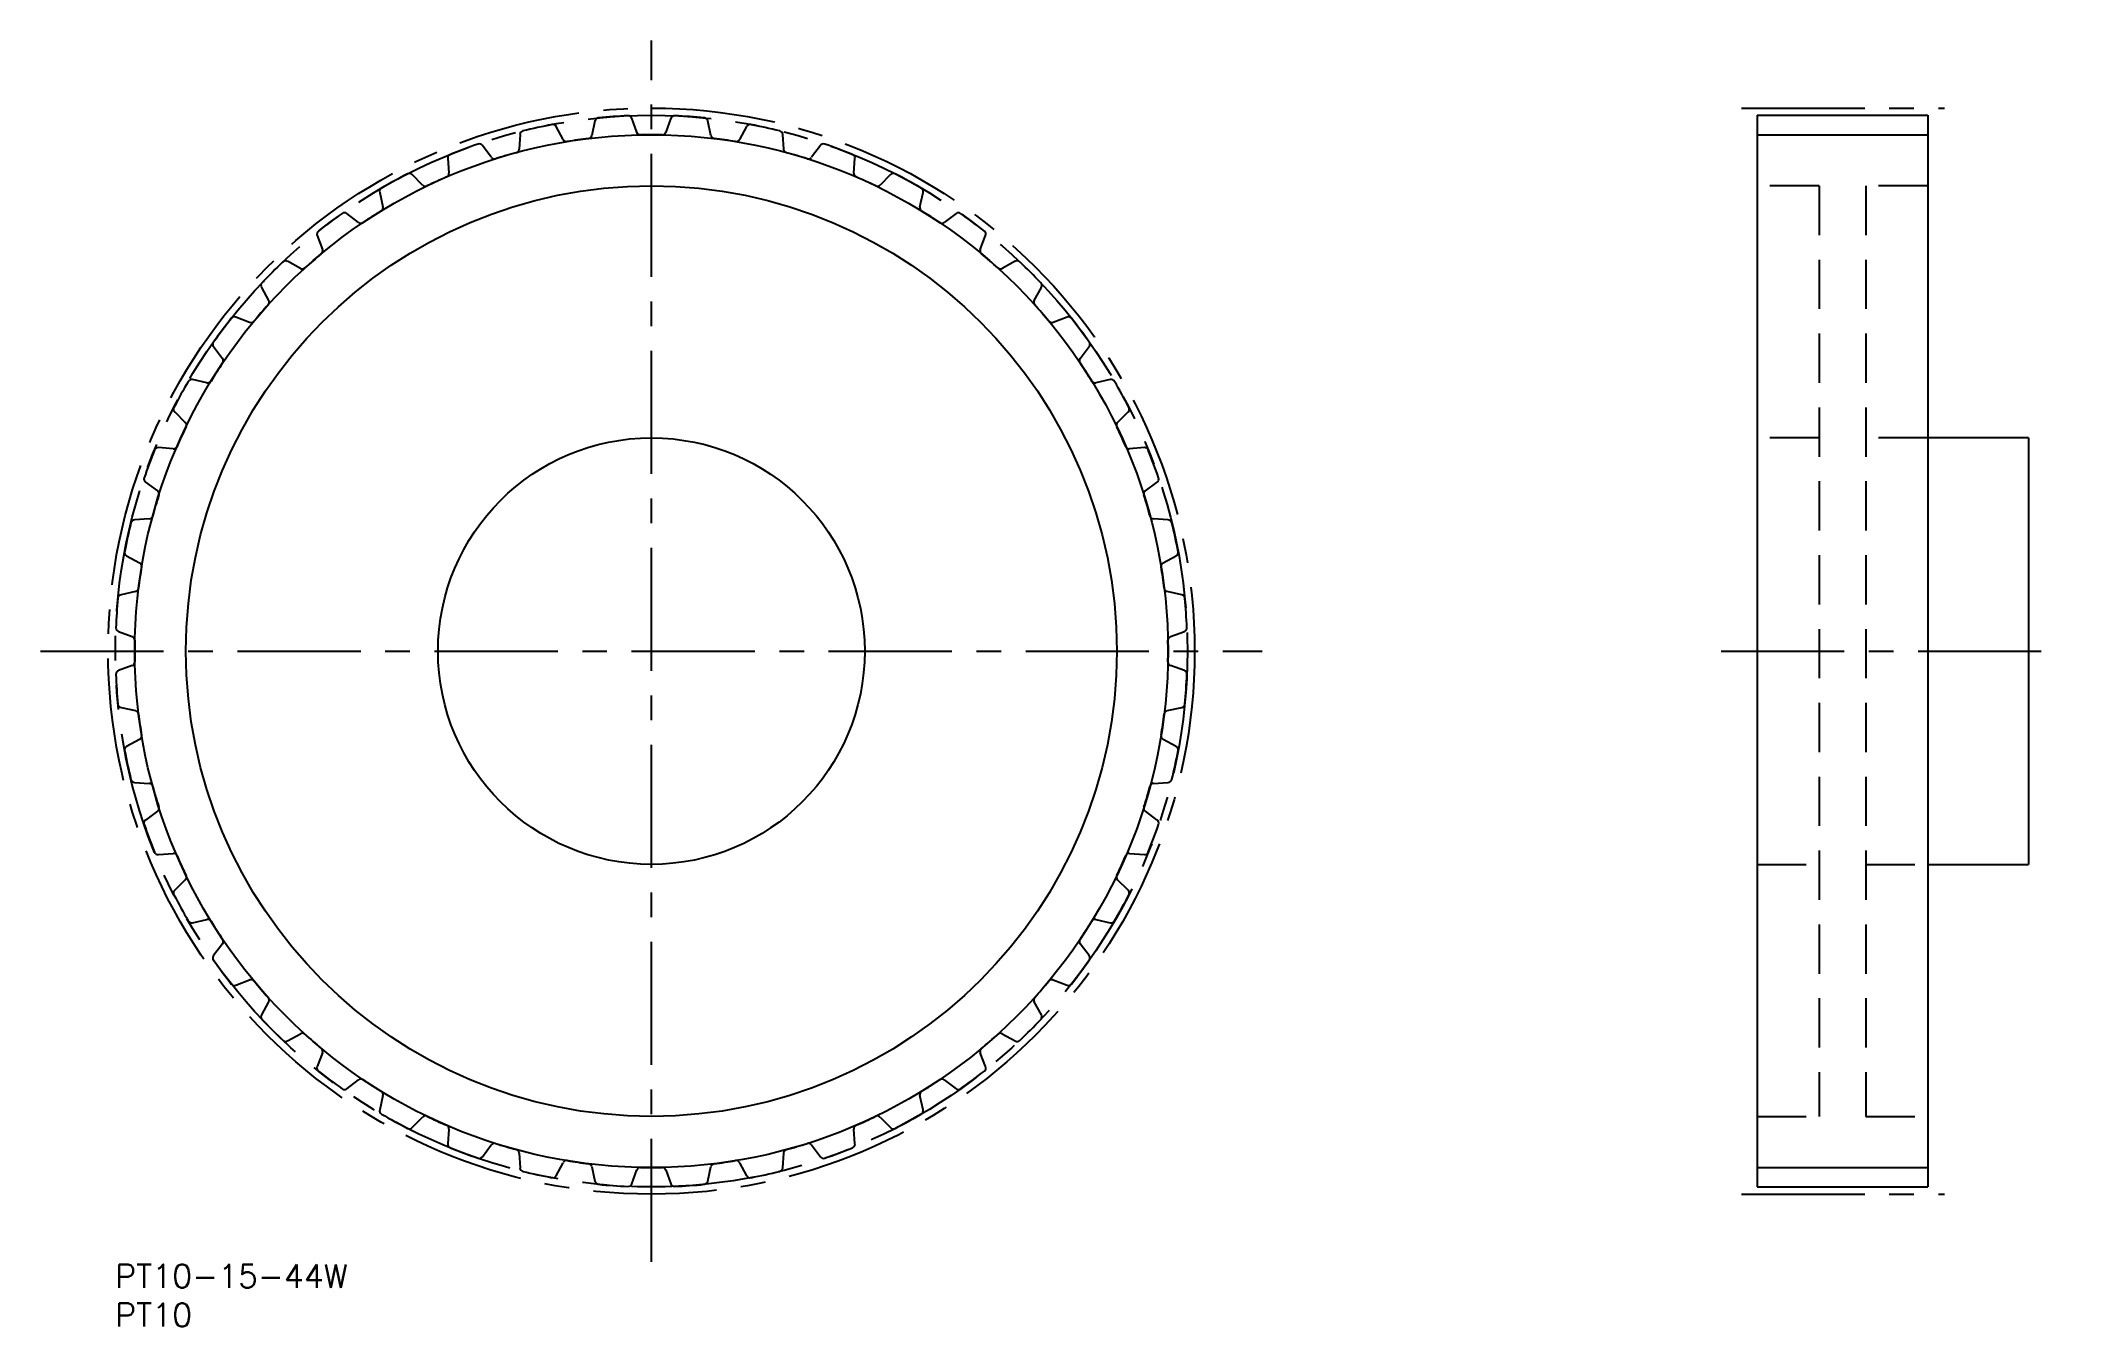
# Model space of a CAD drawing. Extents: x -10 to 251, y -8 to 158.
import ezdxf

# ---------------------------------------------------------------- set-up
doc = ezdxf.new("R2010")
doc.units = 0
doc.header["$LTSCALE"] = 0.5
for name, pattern in [('CENTER', [50.8, 31.75, -6.35, 6.35, -6.35]), ('DASHED', [19.05, 12.7, -6.35]), ('PHANTOM', [63.5, 31.75, -6.35, 6.35, -6.35, 6.35, -6.35])]:
    doc.linetypes.add(name, pattern=pattern)
for name, color, linetype in [('MSM_CENTER', 1, 'CENTER'), ('MSM_CONTINUOUS', 7, 'CONTINUOUS'), ('MSM_DASHED', 4, 'DASHED'), ('MSM_IMAGINARY', 6, 'PHANTOM'), ('MSM_NARROW', 5, 'CONTINUOUS'), ('MSM_PART_NUMBER', 7, 'CONTINUOUS')]:
    doc.layers.add(name, color=color, linetype=linetype)
doc.styles.get("Standard").update_dxf_attribs({"font": 'txt.shx', "height": 3, "bigfont": 'bigfont.shx'})

msp = doc.modelspace()

# ---------------------------------------------------------------- linework, layer by layer
at = {"layer": 'MSM_CENTER'}
for p, q in [((69.1, 0.35), (69.1, 157.85)), ((209.63, 149.13), (235.79, 149.13)), ((-9.65, 79.1), (147.85, 79.1)), ((206.99, 79.1), (251.26, 79.1)), ((209.63, 9.07), (235.79, 9.07))]:
    msp.add_line(p, q, dxfattribs=at)
msp.add_circle((69.1, 79.1), 70.03, dxfattribs=at)
at = {"layer": 'MSM_CONTINUOUS'}
for p, q in [((57.72, 145.07), (56.82, 146.75)), ((61.82, 147.47), (61.43, 145.6)), ((67.23, 146.01), (66.58, 147.81)), ((71.62, 147.81), (70.97, 146.01)), ((76.77, 145.6), (76.38, 147.47)), ((81.38, 146.75), (80.48, 145.07)), ((211.63, 148.2), (211.63, 10)), ((211.63, 148.2), (233.63, 148.2)), ((233.63, 148.2), (233.63, 10)), ((48.45, 142.78), (47.32, 144.31)), ((52.17, 145.73), (52.04, 143.83)), ((86.16, 143.83), (86.03, 145.73)), ((90.88, 144.31), (89.75, 142.78)), ((42.86, 142.65), (43.01, 140.75)), ((95.19, 140.75), (95.34, 142.65)), ((39.6, 139.19), (38.26, 140.55)), ((99.94, 140.55), (98.6, 139.19)), ((34.08, 138.26), (34.5, 136.4)), ((103.7, 136.4), (104.12, 138.26)), ((31.35, 134.38), (29.83, 135.53)), ((108.37, 135.53), (106.85, 134.38)), ((26.02, 132.68), (26.7, 130.9)), ((111.5, 130.9), (112.18, 132.68)), ((23.87, 128.44), (22.2, 129.37)), ((116, 129.37), (114.33, 128.44)), ((18.83, 126), (19.76, 124.33)), ((118.44, 124.33), (119.37, 126)), ((17.3, 121.5), (15.52, 122.18)), ((122.68, 122.18), (120.9, 121.5)), ((12.67, 118.37), (13.82, 116.85)), ((124.38, 116.85), (125.53, 118.37)), ((11.8, 113.7), (9.94, 114.12)), ((128.26, 114.12), (126.4, 113.7)), ((7.65, 109.94), (9.01, 108.6)), ((129.19, 108.6), (130.55, 109.94)), ((7.45, 105.19), (5.55, 105.34)), ((132.65, 105.34), (130.75, 105.19)), ((246.63, 106.6), (233.63, 106.6)), ((246.63, 106.6), (246.63, 51.6)), ((3.89, 100.88), (5.42, 99.75)), ((132.78, 99.75), (134.31, 100.88)), ((4.37, 96.16), (2.47, 96.03)), ((135.73, 96.03), (133.83, 96.16)), ((1.45, 91.38), (3.13, 90.48)), ((135.07, 90.48), (136.75, 91.38)), ((2.6, 86.77), (0.73, 86.38)), ((137.47, 86.38), (135.6, 86.77)), ((0.39, 81.62), (2.19, 80.97)), ((136.01, 80.97), (137.81, 81.62)), ((2.19, 77.23), (0.39, 76.58)), ((137.81, 76.58), (136.01, 77.23)), ((0.73, 71.82), (2.6, 71.43)), ((135.6, 71.43), (137.47, 71.82)), ((3.13, 67.72), (1.45, 66.82)), ((136.75, 66.82), (135.07, 67.72)), ((2.47, 62.17), (4.37, 62.04)), ((133.83, 62.04), (135.73, 62.17)), ((5.42, 58.45), (3.89, 57.32)), ((134.31, 57.32), (132.78, 58.45)), ((5.55, 52.86), (7.45, 53.01)), ((130.75, 53.01), (132.65, 52.86)), ((9.01, 49.6), (7.65, 48.26)), ((130.55, 48.26), (129.19, 49.6)), ((233.63, 51.6), (246.63, 51.6)), ((9.94, 44.08), (11.8, 44.5)), ((126.4, 44.5), (128.26, 44.08)), ((13.82, 41.35), (12.67, 39.83)), ((125.53, 39.83), (124.38, 41.35)), ((15.52, 36.02), (17.3, 36.7)), ((120.9, 36.7), (122.68, 36.02)), ((19.76, 33.87), (18.83, 32.2)), ((119.37, 32.2), (118.44, 33.87)), ((22.2, 28.83), (23.87, 29.76)), ((114.33, 29.76), (116, 28.83)), ((26.7, 27.3), (26.02, 25.52)), ((112.18, 25.52), (111.5, 27.3)), ((29.83, 22.67), (31.35, 23.82)), ((106.85, 23.82), (108.37, 22.67)), ((34.5, 21.8), (34.08, 19.94)), ((104.12, 19.94), (103.7, 21.8)), ((38.26, 17.65), (39.6, 19.01)), ((98.6, 19.01), (99.94, 17.65)), ((43.01, 17.45), (42.86, 15.55)), ((95.34, 15.55), (95.19, 17.45)), ((47.32, 13.89), (48.45, 15.42)), ((52.04, 14.37), (52.17, 12.47)), ((56.82, 11.45), (57.72, 13.13)), ((80.48, 13.13), (81.38, 11.45)), ((86.03, 12.47), (86.16, 14.37)), ((89.75, 15.42), (90.88, 13.89)), ((61.43, 12.6), (61.82, 10.73)), ((66.58, 10.39), (67.23, 12.19)), ((70.97, 12.19), (71.62, 10.39)), ((76.38, 10.73), (76.77, 12.6)), ((211.63, 10), (233.63, 10))]:
    msp.add_line(p, q, dxfattribs=at)
for radius in [60, 27.5]:
    msp.add_circle((69.1, 79.1), radius, dxfattribs=at)
for centre, radius, start, end in [((52.66, 145.7), 0.5, 103.8617, 176.3636), ((69.1, 79.1), 69.1, 100.6837, 103.8617), ((56.38, 146.51), 0.5, 28.1818, 100.6837), ((62.31, 147.36), 0.5, 95.6799, 168.1818), ((69.1, 79.1), 69.1, 92.5019, 95.6799), ((66.11, 147.63), 0.5, 20, 92.5019), ((72.09, 147.63), 0.5, 87.4981, 160), ((69.1, 79.1), 69.1, 84.3201, 87.4981), ((75.89, 147.36), 0.5, 11.8182, 84.3201), ((81.82, 146.51), 0.5, 79.3163, 151.8182), ((69.1, 79.1), 69.1, 76.1383, 79.3163), ((85.54, 145.7), 0.5, 3.6364, 76.1383), ((69.1, 79.1), 69.1, 108.8656, 112.0435), ((46.92, 144.01), 0.5, 36.3636, 108.8656), ((51.55, 143.86), 0.5, 285.1656, 356.3636), ((58.16, 145.3), 0.5, 208.1818, 279.38), ((69.1, 79.1), 66.6, 96.9838, 99.3798), ((60.94, 145.7), 0.5, 276.9838, 348.1818), ((67.7, 146.19), 0.5, 200, 271.1982), ((69.1, 79.1), 66.6, 88.802, 91.198), ((70.5, 146.19), 0.5, 268.802, 340), ((77.26, 145.7), 0.5, 191.8182, 263.0164), ((69.1, 79.1), 66.6, 80.6202, 83.0162), ((80.04, 145.3), 0.5, 260.6201, 331.8182), ((86.65, 143.86), 0.5, 183.6364, 254.8345), ((91.28, 144.01), 0.5, 71.1344, 143.6364), ((69.1, 79.1), 69.1, 67.9565, 71.1344), ((43.35, 142.69), 0.5, 112.0435, 184.5455), ((48.85, 143.07), 0.5, 216.3636, 287.5618), ((69.1, 79.1), 66.6, 105.1656, 107.5617), ((69.1, 79.1), 66.6, 72.4383, 74.8344), ((89.35, 143.07), 0.5, 252.4383, 323.6364), ((94.85, 142.69), 0.5, 355.4545, 67.9565), ((34.57, 138.37), 0.5, 120.2253, 192.7273), ((69.1, 79.1), 69.1, 117.0474, 120.2253), ((37.91, 140.2), 0.5, 44.5455, 117.0474), ((39.96, 139.54), 0.5, 224.5455, 295.7436), ((69.1, 79.1), 66.6, 113.3474, 115.7435), ((42.51, 140.71), 0.5, 293.3474, 4.5455), ((95.69, 140.71), 0.5, 175.4545, 246.6527), ((69.1, 79.1), 66.6, 64.2565, 66.6526), ((98.24, 139.54), 0.5, 244.2565, 315.4545), ((100.29, 140.2), 0.5, 62.9526, 135.4545), ((69.1, 79.1), 69.1, 59.7747, 62.9526), ((103.63, 138.37), 0.5, 347.2727, 59.7747), ((69.1, 79.1), 66.6, 121.5292, 123.9253), ((34.01, 136.29), 0.5, 301.5292, 12.7273), ((104.19, 136.29), 0.5, 167.2727, 238.4709), ((69.1, 79.1), 66.6, 56.0747, 58.4708), ((26.48, 132.86), 0.5, 128.4072, 200.9091), ((69.1, 79.1), 69.1, 125.2292, 128.4072), ((29.53, 135.14), 0.5, 52.7273, 125.2292), ((31.65, 134.78), 0.5, 232.7273, 303.9255), ((106.55, 134.78), 0.5, 236.0747, 307.2727), ((108.67, 135.14), 0.5, 54.7708, 127.2727), ((69.1, 79.1), 69.1, 51.5928, 54.7708), ((111.72, 132.86), 0.5, 339.0909, 51.5928), ((26.23, 130.72), 0.5, 309.7111, 20.9091), ((111.97, 130.72), 0.5, 159.0909, 230.2891), ((69.1, 79.1), 69.1, 133.411, 136.589), ((21.96, 128.93), 0.5, 60.9091, 133.411), ((24.11, 128.88), 0.5, 240.9091, 312.1073), ((69.1, 79.1), 66.6, 129.7111, 132.1071), ((69.1, 79.1), 66.6, 47.8929, 50.2889), ((114.09, 128.88), 0.5, 227.8929, 299.0909), ((116.24, 128.93), 0.5, 46.589, 119.0909), ((69.1, 79.1), 69.1, 43.411, 46.589), ((19.27, 126.24), 0.5, 136.589, 209.0909), ((118.93, 126.24), 0.5, 330.9091, 43.411), ((69.1, 79.1), 66.6, 137.8929, 140.2889), ((19.32, 124.09), 0.5, 317.8929, 29.0909), ((118.88, 124.09), 0.5, 150.9091, 222.1073), ((69.1, 79.1), 66.6, 39.7111, 42.1071), ((69.1, 79.1), 69.1, 141.5928, 144.7708), ((15.34, 121.72), 0.5, 69.0909, 141.5928), ((17.48, 121.97), 0.5, 249.0909, 320.2891), ((120.72, 121.97), 0.5, 219.7111, 290.9091), ((122.86, 121.72), 0.5, 38.4072, 110.9091), ((69.1, 79.1), 69.1, 35.2292, 38.4072), ((13.06, 118.67), 0.5, 144.7708, 217.2727), ((125.14, 118.67), 0.5, 322.7273, 35.2292), ((69.1, 79.1), 66.6, 146.0747, 148.4708), ((13.42, 116.55), 0.5, 326.0747, 37.2727), ((124.78, 116.55), 0.5, 142.7273, 213.9255), ((69.1, 79.1), 66.6, 31.5292, 33.9253), ((69.1, 79.1), 69.1, 149.7747, 152.9526), ((9.83, 113.63), 0.5, 77.2727, 149.7747), ((11.91, 114.19), 0.5, 257.2727, 328.4709), ((126.29, 114.19), 0.5, 211.5292, 282.7273), ((128.37, 113.63), 0.5, 30.2253, 102.7273), ((69.1, 79.1), 69.1, 27.0474, 30.2253), ((8, 110.29), 0.5, 152.9526, 225.4545), ((130.2, 110.29), 0.5, 314.5455, 27.0474), ((69.1, 79.1), 66.6, 154.2565, 156.6526), ((8.66, 108.24), 0.5, 334.2565, 45.4545), ((129.54, 108.24), 0.5, 134.5455, 205.7436), ((69.1, 79.1), 66.6, 23.3474, 25.7435), ((69.1, 79.1), 69.1, 157.9565, 161.1344), ((5.51, 104.85), 0.5, 85.4545, 157.9565), ((7.49, 105.69), 0.5, 265.4545, 336.6527), ((130.71, 105.69), 0.5, 203.3474, 274.5455), ((132.69, 104.85), 0.5, 22.0435, 94.5455), ((69.1, 79.1), 69.1, 18.8656, 22.0435), ((4.19, 101.28), 0.5, 161.1344, 233.6364), ((69.1, 79.1), 66.6, 162.4383, 164.8344), ((5.13, 99.35), 0.5, 342.4383, 53.6364), ((133.07, 99.35), 0.5, 126.3636, 197.5618), ((69.1, 79.1), 66.6, 15.1656, 17.5617), ((134.01, 101.28), 0.5, 306.3636, 18.8656), ((69.1, 79.1), 69.1, 166.1383, 169.3163), ((2.5, 95.54), 0.5, 93.6364, 166.1383), ((4.34, 96.65), 0.5, 273.6364, 344.8345), ((133.86, 96.65), 0.5, 195.1656, 266.3636), ((135.7, 95.54), 0.5, 13.8617, 86.3636), ((69.1, 79.1), 69.1, 10.6837, 13.8617), ((1.69, 91.82), 0.5, 169.3163, 241.8182), ((136.51, 91.82), 0.5, 298.1818, 10.6837), ((69.1, 79.1), 66.6, 170.6202, 173.0162), ((2.9, 90.04), 0.5, 350.6201, 61.8182), ((135.3, 90.04), 0.5, 118.1818, 189.38), ((69.1, 79.1), 66.6, 6.9838, 9.3798), ((0.84, 85.89), 0.5, 101.8182, 174.3201), ((2.5, 87.26), 0.5, 281.8182, 353.0164), ((135.7, 87.26), 0.5, 186.9838, 258.1818), ((137.36, 85.89), 0.5, 5.6799, 78.1818), ((69.1, 79.1), 69.1, 174.3201, 177.4981), ((69.1, 79.1), 69.1, 2.5019, 5.6799), ((0.57, 82.09), 0.5, 177.4981, 250), ((2.01, 80.5), 0.5, 358.802, 70), ((136.19, 80.5), 0.5, 110, 181.1982), ((137.63, 82.09), 0.5, 290, 2.5019), ((69.1, 79.1), 66.6, 178.802, 181.198), ((69.1, 79.1), 66.6, 358.802, 1.198), ((0.57, 76.11), 0.5, 110, 182.5019), ((69.1, 79.1), 69.1, 182.5019, 185.6799), ((2.01, 77.7), 0.5, 290, 1.1982), ((136.19, 77.7), 0.5, 178.802, 250), ((137.63, 76.11), 0.5, 357.4981, 70), ((69.1, 79.1), 69.1, 354.3201, 357.4981), ((0.84, 72.31), 0.5, 185.6799, 258.1818), ((2.5, 70.94), 0.5, 6.9838, 78.1818), ((69.1, 79.1), 66.6, 186.9838, 189.3798), ((69.1, 79.1), 66.6, 350.6202, 353.0162), ((135.7, 70.94), 0.5, 101.8182, 173.0164), ((137.36, 72.31), 0.5, 281.8182, 354.3201), ((2.9, 68.16), 0.5, 298.1818, 9.38), ((135.3, 68.16), 0.5, 170.6201, 241.8182), ((1.69, 66.38), 0.5, 118.1818, 190.6837), ((69.1, 79.1), 69.1, 190.6837, 193.8617), ((69.1, 79.1), 69.1, 346.1383, 349.3163), ((136.51, 66.38), 0.5, 349.3163, 61.8182), ((2.5, 62.66), 0.5, 193.8617, 266.3636), ((4.34, 61.55), 0.5, 15.1656, 86.3636), ((69.1, 79.1), 66.6, 195.1656, 197.5617), ((69.1, 79.1), 66.6, 342.4383, 344.8344), ((133.86, 61.55), 0.5, 93.6364, 164.8345), ((135.7, 62.66), 0.5, 273.6364, 346.1383), ((5.13, 58.85), 0.5, 306.3636, 17.5618), ((133.07, 58.85), 0.5, 162.4383, 233.6364), ((4.19, 56.92), 0.5, 126.3636, 198.8656), ((69.1, 79.1), 69.1, 198.8656, 202.0435), ((69.1, 79.1), 69.1, 337.9565, 341.1344), ((134.01, 56.92), 0.5, 341.1344, 53.6364), ((5.51, 53.35), 0.5, 202.0435, 274.5455), ((7.49, 52.51), 0.5, 23.3474, 94.5455), ((69.1, 79.1), 66.6, 203.3474, 205.7435), ((69.1, 79.1), 66.6, 334.2565, 336.6526), ((130.71, 52.51), 0.5, 85.4545, 156.6527), ((132.69, 53.35), 0.5, 265.4545, 337.9565), ((8.66, 49.96), 0.5, 314.5455, 25.7436), ((129.54, 49.96), 0.5, 154.2565, 225.4545), ((8, 47.91), 0.5, 134.5455, 207.0474), ((69.1, 79.1), 69.1, 207.0474, 210.2253), ((69.1, 79.1), 69.1, 329.7747, 332.9526), ((130.2, 47.91), 0.5, 332.9526, 45.4545), ((11.91, 44.01), 0.5, 31.5292, 102.7273), ((126.29, 44.01), 0.5, 77.2727, 148.4709), ((9.83, 44.57), 0.5, 210.2253, 282.7273), ((69.1, 79.1), 66.6, 211.5292, 213.9253), ((13.42, 41.65), 0.5, 322.7273, 33.9255), ((124.78, 41.65), 0.5, 146.0747, 217.2727), ((69.1, 79.1), 66.6, 326.0747, 328.4708), ((128.37, 44.57), 0.5, 257.2727, 329.7747), ((13.06, 39.53), 0.5, 142.7273, 215.2292), ((69.1, 79.1), 69.1, 215.2292, 218.4072), ((69.1, 79.1), 69.1, 321.5928, 324.7708), ((125.14, 39.53), 0.5, 324.7708, 37.2727), ((17.48, 36.23), 0.5, 39.7111, 110.9091), ((69.1, 79.1), 66.6, 219.7111, 222.1071), ((69.1, 79.1), 66.6, 317.8929, 320.2889), ((120.72, 36.23), 0.5, 69.0909, 140.2891), ((15.34, 36.48), 0.5, 218.4072, 290.9091), ((19.32, 34.11), 0.5, 330.9091, 42.1073), ((118.88, 34.11), 0.5, 137.8929, 209.0909), ((122.86, 36.48), 0.5, 249.0909, 321.5928), ((19.27, 31.96), 0.5, 150.9091, 223.411), ((69.1, 79.1), 69.1, 223.411, 226.589), ((69.1, 79.1), 69.1, 313.411, 316.589), ((118.93, 31.96), 0.5, 316.589, 29.0909), ((21.96, 29.27), 0.5, 226.589, 299.0909), ((24.11, 29.32), 0.5, 47.8929, 119.0909), ((69.1, 79.1), 66.6, 227.8929, 230.2889), ((69.1, 79.1), 66.6, 309.7111, 312.1071), ((114.09, 29.32), 0.5, 60.9091, 132.1073), ((116.24, 29.27), 0.5, 240.9091, 313.411), ((26.23, 27.48), 0.5, 339.0909, 50.2891), ((111.97, 27.48), 0.5, 129.7111, 200.9091), ((26.48, 25.34), 0.5, 159.0909, 231.5928), ((69.1, 79.1), 69.1, 231.5928, 234.7708), ((31.65, 23.42), 0.5, 56.0747, 127.2727), ((69.1, 79.1), 66.6, 236.0747, 238.4708), ((69.1, 79.1), 66.6, 301.5292, 303.9253), ((106.55, 23.42), 0.5, 52.7273, 123.9255), ((69.1, 79.1), 69.1, 305.2292, 308.4072), ((111.72, 25.34), 0.5, 308.4072, 20.9091), ((29.53, 23.06), 0.5, 234.7708, 307.2727), ((34.01, 21.91), 0.5, 347.2727, 58.4709), ((104.19, 21.91), 0.5, 121.5292, 192.7273), ((108.67, 23.06), 0.5, 232.7273, 305.2292), ((34.57, 19.83), 0.5, 167.2727, 239.7747), ((69.1, 79.1), 69.1, 239.7747, 242.9526), ((39.96, 18.66), 0.5, 64.2565, 135.4545), ((69.1, 79.1), 66.6, 244.2565, 246.6526), ((69.1, 79.1), 66.6, 293.3474, 295.7435), ((98.24, 18.66), 0.5, 44.5455, 115.7436), ((69.1, 79.1), 69.1, 297.0474, 300.2253), ((103.63, 19.83), 0.5, 300.2253, 12.7273), ((37.91, 18), 0.5, 242.9526, 315.4545), ((42.51, 17.49), 0.5, 355.4545, 66.6527), ((95.69, 17.49), 0.5, 113.3474, 184.5455), ((100.29, 18), 0.5, 224.5455, 297.0474), ((43.35, 15.51), 0.5, 175.4545, 247.9565), ((69.1, 79.1), 69.1, 247.9565, 251.1344), ((46.92, 14.19), 0.5, 251.1344, 323.6364), ((48.85, 15.13), 0.5, 72.4383, 143.6364), ((69.1, 79.1), 66.6, 252.4383, 254.8344), ((51.55, 14.34), 0.5, 3.6364, 74.8345), ((58.16, 12.9), 0.5, 80.6201, 151.8182), ((69.1, 79.1), 66.6, 260.6202, 263.0162), ((69.1, 79.1), 66.6, 276.9838, 279.3798), ((80.04, 12.9), 0.5, 28.1818, 99.38), ((86.65, 14.34), 0.5, 105.1656, 176.3636), ((69.1, 79.1), 66.6, 285.1656, 287.5617), ((89.35, 15.13), 0.5, 36.3636, 107.5618), ((91.28, 14.19), 0.5, 216.3636, 288.8656), ((69.1, 79.1), 69.1, 288.8656, 292.0435), ((94.85, 15.51), 0.5, 292.0435, 4.5455), ((52.66, 12.5), 0.5, 183.6364, 256.1383), ((69.1, 79.1), 69.1, 256.1383, 259.3163), ((56.38, 11.69), 0.5, 259.3163, 331.8182), ((60.94, 12.5), 0.5, 11.8182, 83.0164), ((62.31, 10.84), 0.5, 191.8182, 264.3201), ((67.7, 12.01), 0.5, 88.802, 160), ((69.1, 79.1), 66.6, 268.802, 271.198), ((70.5, 12.01), 0.5, 20, 91.1982), ((75.89, 10.84), 0.5, 275.6799, 348.1818), ((77.26, 12.5), 0.5, 96.9838, 168.1818), ((81.82, 11.69), 0.5, 208.1818, 280.6837), ((69.1, 79.1), 69.1, 280.6837, 283.8617), ((85.54, 12.5), 0.5, 283.8617, 356.3636), ((69.1, 79.1), 69.1, 264.3201, 267.4981), ((66.11, 10.57), 0.5, 267.4981, 340), ((72.09, 10.57), 0.5, 200, 272.5019), ((69.1, 79.1), 69.1, 272.5019, 275.6799)]:
    msp.add_arc(centre, radius, start, end, dxfattribs=at)
at = {"layer": 'MSM_DASHED'}
for p, q in [((219.63, 139.1), (211.63, 139.1)), ((219.63, 139.1), (219.63, 19.1)), ((233.63, 139.1), (225.63, 139.1)), ((225.63, 139.1), (225.63, 19.1)), ((219.63, 106.6), (211.63, 106.6)), ((233.63, 106.6), (225.63, 106.6)), ((211.63, 51.6), (219.63, 51.6)), ((225.63, 51.6), (233.63, 51.6)), ((211.63, 19.1), (219.63, 19.1)), ((225.63, 19.1), (233.63, 19.1))]:
    msp.add_line(p, q, dxfattribs=at)
at = {"layer": 'MSM_IMAGINARY'}
msp.add_circle((69.1, 79.1), 69.1, dxfattribs=at)
at = {"layer": 'MSM_NARROW'}
for p, q in [((67.35, 145.68), (67.23, 146.01)), ((70.85, 145.68), (70.97, 146.01)), ((211.63, 145.7), (233.63, 145.7)), ((211.63, 12.5), (233.63, 12.5))]:
    msp.add_line(p, q, dxfattribs=at)
msp.add_circle((69.1, 79.1), 66.6, dxfattribs=at)

# ---------------------------------------------------------------- texts
at = {"layer": 'MSM_PART_NUMBER'}
for s, p in [('PT10-15-44W', (0, -3)), ('PT10', (0, -8))]:
    msp.add_text(s, height=3, dxfattribs=at).set_placement(p)

doc.saveas('drawing.dxf')
